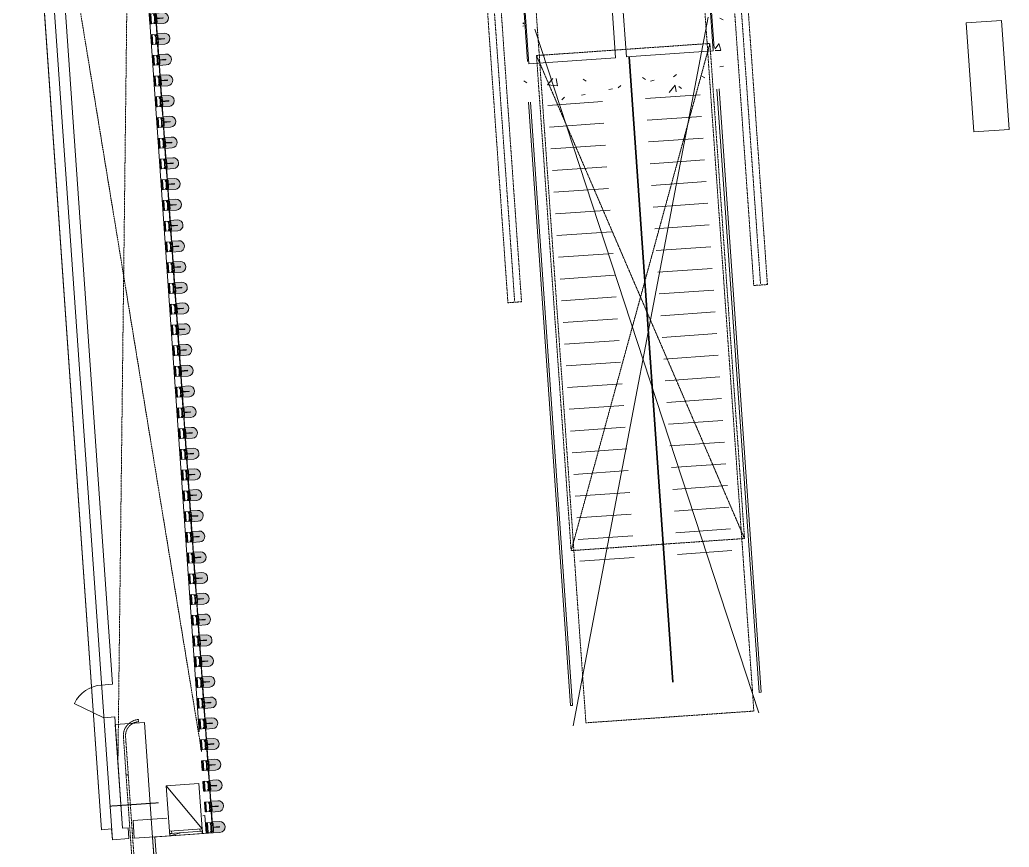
# Model space of a CAD drawing. Header units: millimetres. Extents: x 306 to 836129804, y -168137 to 818603917.
# Drawn here: x 833831846 to 833849951, y 817996572 to 818011718 of the extents above; entities that cross this region are included whole.
import ezdxf

# ---------------------------------------------------------------- set-up
doc = ezdxf.new("R2010")
doc.units = ezdxf.units.MM
doc.header["$LTSCALE"] = 3
doc.linetypes.add('HIDDEN', pattern=[0.375, 0.25, -0.125])
doc.linetypes.add('Overhead', pattern=[1.8, 1.2, -0.6])
for name, color, linetype, lineweight in [('A-000-M_MASS', 251, 'Continuous', 13), ('A-010-M_LINE', 251, 'Continuous', 13), ('A-010-M_LINE-T', 251, 'Continuous', 13), ('A-200-M_WALL_INT', 251, 'Continuous', 13), ('A-214-M_CURT_WALL', 251, 'Continuous', 13), ('A-215-M_CURT_PANEL', 251, 'Continuous', 13), ('A-230-H_FLOOR', 251, 'Continuous', 18), ('A-314-M_WINDOW', 251, 'Continuous', 13), ('A-325-M_DOOR', 251, 'Continuous', 13), ('A-340-M_RAILING', 251, 'Continuous', 13), ('A-770-ME_FFE_SA', 251, 'Continuous', 13), ('A-770-MH_FFE_SA', 251, 'Overhead', 13), ('A-810-M_ROOMS', 251, 'Continuous', 13), ('S-280-M_COLUMN', 253, 'Continuous', 9), ('Z-060-M_DETAIL', 253, 'Continuous', 5), ('Z-060-M_LINE_MEDIUM', 253, 'Continuous', 9)]:
    doc.layers.add(name, color=color, linetype=linetype, lineweight=lineweight)
doc.layers.add('UAJ-00XREF', color=7, linetype='Continuous')
doc.layers.get('A-770-ME_FFE_SA').off()

# ---------------------------------------------------------------- blocks, each defined once
blk = doc.blocks.new('System Panel - ARC_Glazed-33436305-0300')
at = {"layer": 'A-215-M_CURT_PANEL', "lineweight": 9}
for p, q in [((-200, 44), (200, 44)), ((-200, 0), (-200, 44)), ((200, 0), (200, 44)), ((200, 0), (-200, 0))]:
    blk.add_line(p, q, dxfattribs=at)
blk = doc.blocks.new('Top Rail Type - Top Rail_Internal_-19962191-0300')
at = {"layer": 'A-340-M_RAILING'}
for p, q in [((46914, 91648), (46895, 91648)), ((46895, 91648), (46895, 88813)), ((46895, 88066), (46895, 76995)), ((46933, 88066), (46933, 76995)), ((46933, 76995), (46895, 76995))]:
    blk.add_line(p, q, dxfattribs=at)
blk = doc.blocks.new('Top Rail Type - Top Rail_Internal_-19962368-0300')
at = {"layer": 'A-340-M_RAILING'}
for p, q in [((43473, 91648), (43454, 91648)), ((43473, 91648), (43473, 88813)), ((43435, 88066), (43435, 76995)), ((43473, 88066), (43473, 76995)), ((43473, 76995), (43435, 76995))]:
    blk.add_line(p, q, dxfattribs=at)
blk = doc.blocks.new('ARC_TFP_FS_HR_DISPLAY - ARC_TFP_FS_HR_800x600 _DEEP_-26280763-0300')
at = {"layer": 'Z-060-M_DETAIL'}
for p, q in [((300, 30), (-300, 860)), ((300, 860), (-300, 860)), ((-300, 860), (-300, 30)), ((300, 30), (300, 860)), ((-300, 30), (300, 30))]:
    blk.add_line(p, q, dxfattribs=at)
blk = doc.blocks.new('ARC_WIN_HR - 600-39488488-0300')
at = {"layer": 'A-314-M_WINDOW'}
h = blk.add_hatch(dxfattribs=at)
h.set_pattern_fill('FP_92', color=256, style=0, pattern_type=2)
h.set_pattern_definition([(45, (-36253.5, -75289.7), (-1391.035, 1391.035), []), (135, (-36253.5, -75289.7), (-1391.035, -1391.035), [])])
h.paths.add_polyline_path([(236, -162), (295, -162), (295, -119), (-295, -119), (-295, -162), (199, -162)], flags=0)
at = {"layer": 'A-314-M_WINDOW', "lineweight": 18}
for p, q in [((-300, -119), (-300, -75)), ((-260, -119), (-300, -119)), ((-295, -119), (295, -119)), ((-295, -162), (-295, -119)), ((295, -162), (-295, -162)), ((-260, -75), (-260, -119)), ((260, -119), (260, -75)), ((300, -119), (260, -119)), ((295, -119), (295, -162)), ((300, -75), (300, -119))]:
    blk.add_line(p, q, dxfattribs=at)
blk = doc.blocks.new('ARC_FS_FIRE SHUTTER LATERAL SINGLE  - ARC_FS_FIRE SHUTTER LATERAL SINGLE -37666102-0300')
at = {"layer": 'A-770-MH_FFE_SA'}
for p, q in [((-4125, 275), (-4165, 275)), ((-3170, 20), (-3870, 20)), ((-3170, 20), (-3170, -20)), ((50, 20), (-3170, 20)), ((50, 20), (50, -20)), ((-3170, -20), (-3870, -20)), ((-3170, -20), (50, -20))]:
    blk.add_line(p, q, dxfattribs=at)
for radius in [295, 255]:
    blk.add_arc((-3870, 275), radius, 180, 270, dxfattribs=at)
blk = doc.blocks.new('ARC_SC_SMOKE CURTAIN VERTICA_SIDE BY SIDE - ARC_SC_SMOKE CURTAIN VERTICA_SIDE BY SIDE-41443413-0300')
at = {"layer": 'A-770-MH_FFE_SA'}
for p, q in [((-6130, -125), (-6130, 125)), ((-6130, 125), (6130, 125)), ((-6110, 0), (6110, 0)), ((6130, 125), (6130, -125)), ((6130, -125), (-6130, -125))]:
    blk.add_line(p, q, dxfattribs=at)
blk = doc.blocks.new('ARC_SC_SMOKE CURTAIN VERTICA_SIDE BY SIDE - ARC_SC_SMOKE CURTAIN VERTICA_SIDE BY SIDE-41443374-0300')
at = {"layer": 'A-770-MH_FFE_SA'}
for p, q in [((6130, 125), (-6130, 125)), ((-6130, 125), (-6130, -125)), ((-6110, 0), (6110, 0)), ((6130, -125), (6130, 125)), ((-6130, -125), (6130, -125))]:
    blk.add_line(p, q, dxfattribs=at)
blk = doc.blocks.new('ARC_GEN_Kone-ECO3000-Escalator_ARUP amended_1400D - ESCALATOR D_G_F-2_F_REVISED-25751868-0300')
at = {"layer": 'A-000-M_MASS'}
for p, q in [((-591, 10905), (-671, 10905)), ((-671, 10905), (-671, 10425)), ((-591, 10425), (-591, 10905)), ((671, 10905), (591, 10905)), ((591, 10905), (591, 10425)), ((671, 10425), (671, 10905)), ((-796, 8629), (-796, 10537)), ((-671, 10537), (-796, 10537)), ((-500, 10537), (-591, 10537)), ((-500, 10537), (-500, 8629)), ((591, 10537), (500, 10537)), ((500, 8629), (500, 10537)), ((796, 10537), (671, 10537)), ((796, 10537), (796, 8629)), ((-671, 8675), (-671, 10425)), ((-591, 10425), (-591, 8675)), ((591, 8675), (591, 10425)), ((671, 10425), (671, 8675)), ((-796, 6724), (-796, 8629)), ((-671, 8629), (-796, 8629)), ((-671, 8675), (-591, 8675)), ((-671, 8208), (-671, 8675)), ((-591, 8675), (-591, 8208)), ((-500, 8629), (-591, 8629)), ((-500, 8629), (-500, 6724)), ((500, 8527), (-500, 8527)), ((591, 8629), (500, 8629)), ((500, 6724), (500, 8629)), ((591, 8675), (671, 8675)), ((591, 8208), (591, 8675)), ((671, 8675), (671, 8208)), ((796, 8629), (671, 8629)), ((796, 8629), (796, 6724)), ((500, 8128), (-500, 8128)), ((500, 7730), (-500, 7730)), ((500, 7331), (-500, 7331)), ((500, 6933), (-500, 6933)), ((500, 6535), (-500, 6535))]:
    blk.add_line(p, q, dxfattribs=at)
at = {"layer": 'A-000-M_MASS', "lineweight": 18}
for p, q in [((-671, 8148), (-671, 8208)), ((-591, 8208), (-671, 8208)), ((-671, 8148), (-591, 8148)), ((-641, 6724), (-641, 8148)), ((-641, 8148), (-621, 8148)), ((-621, 8148), (-621, 6724)), ((-591, 8208), (-591, 8148)), ((591, 8148), (591, 8208)), ((671, 8208), (591, 8208)), ((591, 8148), (671, 8148)), ((621, 6724), (621, 8148)), ((621, 8148), (641, 8148)), ((641, 8148), (641, 6724)), ((671, 8208), (671, 8148)), ((-796, 6724), (-796, 3614)), ((-796, 6724), (-500, 6724)), ((-641, 6724), (-621, 6724)), ((-500, 6724), (-500, 5990)), ((796, 6724), (500, 6724)), ((500, 6724), (500, 5990)), ((621, 6724), (641, 6724)), ((796, 3614), (796, 6724)), ((-500, 5679), (-500, 6122)), ((-500, 6122), (500, 6122)), ((-500, 5990), (500, 5990)), ((500, 6122), (500, 5679)), ((-500, 5679), (500, 5679)), ((-796, 3614), (796, 3614))]:
    blk.add_line(p, q, dxfattribs=at)
blk = doc.blocks.new('ARC_ACCESS_PANEL_SINGLE_TIMBER_TYPE11 - 600w x 2000h-39249711-0300')
at = {"layer": 'A-325-M_DOOR'}
blk.add_line((425, -75), (125, -595), dxfattribs=at)
blk.add_arc((425, -75), 600, 180, 240, dxfattribs=at)
blk = doc.blocks.new('ARC_CWP_PERFORATED METAL_STRAIGHT - ARC_CWP_PERFORATED METAL_STRAIGHT-40497949-0300')
at = {"layer": 'A-215-M_CURT_PANEL', "lineweight": 9}
for p, q in [((100, -5), (-100, -5)), ((-100, -5), (-100, -8)), ((-100, -8), (100, -8)), ((100, -5), (100, -8))]:
    blk.add_line(p, q, dxfattribs=at)
blk = doc.blocks.new('Circular Mullion - ARC_225mm CERAMIC MULLION-27539017-0300')
at = {"layer": 'Z-060-M_DETAIL', "lineweight": 9}
blk.add_hatch(color=256, dxfattribs=at).paths.add_polyline_path([(100, -125), (97, -151), (87, -175), (71, -196), (50, -212), (26, -222), (0, -225), (-26, -222), (-50, -212), (-71, -196), (-87, -175), (-97, -151), (-100, -125), (-100, 0), (100, 0)], flags=0)
at = {"layer": 'Z-060-M_DETAIL'}
for p, q in [((-90, 120), (90, 120)), ((-90, 21), (-90, 120)), ((90, 108), (-90, 108)), ((-90, 108), (-90, 93)), ((-90, 93), (90, 93)), ((90, 33), (-90, 33)), ((90, 21), (-90, 21)), ((-75, 45), (-65, 45)), ((-75, 0), (-75, 45)), ((-65, 45), (-65, 0)), ((65, 45), (75, 45)), ((65, 0), (65, 45)), ((75, 45), (75, 0)), ((90, 120), (90, 21)), ((90, 93), (90, 108)), ((-75, 0), (-75, -10)), ((-65, 0), (-75, 0)), ((-75, -10), (75, -10)), ((-5, -125), (-5, 0)), ((5, -125), (-5, -125)), ((5, -125), (5, 0)), ((75, 0), (65, 0)), ((75, -10), (75, 0))]:
    blk.add_line(p, q, dxfattribs=at)
at = {"layer": 'Z-060-M_LINE_MEDIUM'}
for p, q in [((100, 0), (-100, 0)), ((-100, 0), (-100, -125)), ((100, -125), (100, 0))]:
    blk.add_line(p, q, dxfattribs=at)
blk.add_arc((0, -125), 100, 180, 360, dxfattribs=at)
blk = doc.blocks.new('3A35X-MAGP-P-MP-00')
at = {"layer": 'A-230-H_FLOOR', "lineweight": 9}
h = blk.add_hatch(dxfattribs=at)
h.set_pattern_fill('FP_138', color=256, angle=3.9989, style=0, pattern_type=2)
h.set_pattern_definition([(53.9989, (834383717.2, 817919328.7), (1462.816, -25.562), [152.4, -1676.4]), (358.9989, (834383717.2, 817919328.7), (-387.846, 1505.07), [121.92, -1341.12]), (104.4499, (834383839.1, 817919326.5), (1074.982, 1479.501), [129.52, -1424.72]), (50.183, (834383688.9, 817919734), (2186.808, -184.288), [228.6, -2514.6]), (100.635, (834383871, 817919718.7), (1756.557, 2107.05), [194.28, -2137.08]), (355.183, (834383688.9, 817919734), (1756.58, 2107.03), [182.88, -2011.68]), (24.9989, (834383898.7, 817919646.9), (1267.016, -731.544), [152.4, -1676.4]), (329.9989, (834383898.7, 817919646.9), (390.455, 1504.396), [121.92, -1341.12]), (75.4499, (834384004.2, 817919585.9), (1657.477, 772.84), [129.52, -1424.72]), (41.4989, (834383717.2, 817919328.66), (-22.524, 676.5165), [67.056, -1257.808, 67.056, -1294.384, -1346.2]), (41.4989, (834383717.2, 817919328.66), (-22.524, 676.5165), [-2686.304, 67.056, -1279.144]), (11.4989, (834383717.2, 817919328.66), (477.3656, 836.7717), [67.056, -709.168, 67.056, -1227.328, -513.08]), (11.4989, (834383717.2, 817919328.66), (477.3656, 836.7717), [-2070.608, 67.056, -446.024]), (331.4989, (834383265.17, 817919297.06), (1085.2828, 29.9265), [67.056, -440.944, 67.056, -1517.904, -2103.12]), (331.4989, (834383265.17, 817919297.06), (1085.2828, 29.9265), [-2092.96, 67.056, -2036.064]), (321.4989, (834383062.5, 817919282.9), (1167.964, 285.56), [67.056, -593.344, 67.056, -985.52, -1493.52]), (321.4989, (834383062.5, 817919282.9), (1167.964, 285.56), [-1712.976, 67.056, -1426.464])])
h.paths.add_polyline_path([(834424042, 818010429), (834424575, 818010466), (834424176, 818016172), (834423976, 818016158), (834424347, 818010851), (834420896, 818010610), (834420525, 818015917), (834420325, 818015903), (834420724, 818010197), (834423996, 818010426)], flags=0)
at = {"layer": 'A-000-M_MASS'}
for p, q in [((834424048, 818010346), (834423050, 818010276)), ((834422260, 818010221), (834421263, 818010151)), ((834424076, 818009949), (834423078, 818009879)), ((834422288, 818009824), (834421290, 818009754)), ((834424103, 818009551), (834423106, 818009482)), ((834422316, 818009426), (834421318, 818009357)), ((834422343, 818009029), (834421346, 818008959)), ((834424131, 818009154), (834423134, 818009084)), ((834422371, 818008632), (834421374, 818008562)), ((834424159, 818008757), (834423161, 818008687)), ((834424187, 818008359), (834423189, 818008289)), ((834422399, 818008234), (834421401, 818008164)), ((834424214, 818007962), (834423217, 818007892)), ((834422427, 818007837), (834421429, 818007767)), ((834424242, 818007564), (834423245, 818007495)), ((834422455, 818007439), (834421457, 818007370)), ((834422482, 818007042), (834421485, 818006972)), ((834424270, 818007167), (834423272, 818007097)), ((834422510, 818006645), (834421513, 818006575)), ((834424298, 818006770), (834423300, 818006700)), ((834424326, 818006372), (834423328, 818006302)), ((834422538, 818006247), (834421540, 818006177)), ((834424353, 818005975), (834423356, 818005905)), ((834422566, 818005850), (834421568, 818005780)), ((834424381, 818005577), (834423384, 818005508)), ((834422594, 818005452), (834421596, 818005383)), ((834422621, 818005055), (834421624, 818004985)), ((834424409, 818005180), (834423411, 818005110)), ((834422649, 818004658), (834421652, 818004588)), ((834424437, 818004783), (834423439, 818004713)), ((834424464, 818004385), (834423467, 818004315)), ((834422677, 818004260), (834421679, 818004190)), ((834424492, 818003988), (834423495, 818003918)), ((834422705, 818003863), (834421707, 818003793)), ((834424520, 818003590), (834423522, 818003521)), ((834422732, 818003465), (834421735, 818003396)), ((834422760, 818003068), (834421763, 818002998)), ((834424548, 818003193), (834423550, 818003123)), ((834422788, 818002671), (834421790, 818002601)), ((834424576, 818002796), (834423578, 818002726)), ((834424603, 818002398), (834423606, 818002328)), ((834422816, 818002273), (834421818, 818002203)), ((834424631, 818002001), (834423634, 818001931)), ((834422844, 818001876), (834421846, 818001806))]:
    blk.add_line(p, q, dxfattribs=at)
at = {"layer": 'A-010-M_LINE', "linetype": 'Overhead'}
for p, q in [((834413395, 817998128), (834413615, 818016790)), ((834411963, 818016419), (834414926, 817998320)), ((834424117, 818012132), (834425031, 817999064)), ((834421958, 817998849), (834421045, 818011917)), ((834424227, 818011285), (834421054, 818011063)), ((834424227, 818011285), (834421688, 818002001)), ((834424860, 818002223), (834424227, 818011285)), ((834421054, 818011063), (834421688, 818002001)), ((834421054, 818011063), (834424860, 818002223)), ((834421688, 818002001), (834424860, 818002223)), ((834421958, 817998849), (834425031, 817999064))]:
    blk.add_line(p, q, dxfattribs=at)
at = {"layer": 'A-010-M_LINE', "lineweight": 9}
for p, q in [((834424193, 818011767), (834421722, 817998797)), ((834425123, 817999034), (834421021, 818011545))]:
    blk.add_line(p, q, dxfattribs=at)
at = {"layer": 'A-010-M_LINE', "lineweight": 35}
blk.add_line((834423550, 817999593), (834422750, 818011040), dxfattribs=at)
at = {"layer": 'A-010-M_LINE', "linetype": 'HIDDEN'}
blk.add_line((834414137, 817997385), (834413239, 817997323), dxfattribs=at)
at = {"layer": 'A-010-M_LINE-T'}
blk.add_line((834413739, 818015067), (834414884, 817998687), dxfattribs=at)
at = {"layer": 'A-200-M_WALL_INT'}
for p, q in [((834411769, 818018508), (834413293, 817996708)), ((834413095, 817996893), (834411599, 818018295)), ((834413295, 817999555), (834412121, 818016347)), ((834413095, 817999541), (834413295, 817999555)), ((834413137, 817998942), (834413337, 817998956)), ((834413479, 817996921), (834413337, 817998956)), ((834413673, 817997059), (834414291, 817997102)), ((834413695, 817996735), (834413673, 817997059)), ((834414950, 817997148), (834414988, 817997151)), ((834415011, 817996827), (834414988, 817997151)), ((834413095, 817996893), (834413279, 817996906)), ((834413479, 817996921), (834413582, 817996928)), ((834413582, 817996928), (834413596, 817996729)), ((834414344, 817996780), (834414338, 817996868)), ((834414943, 817996822), (834414936, 817996910)), ((834413596, 817996729), (834413293, 817996708)), ((834414349, 817996781), (834413695, 817996735)), ((834415011, 817996827), (834414938, 817996822))]:
    blk.add_line(p, q, dxfattribs=at)
at = {"layer": 'A-810-M_ROOMS', "flags": 128}
for points in [[(834414168, 817994762), (834414029, 817996758), (834414017, 817996920), (834413882, 817998856), (834413346, 817998819), (834413479, 817996921), (834413582, 817996928), (834413596, 817996729), (834413293, 817996708), (834413279, 817996906), (834413095, 817996893), (834411599, 818018295), (834411783, 818018308), (834411769, 818018508), (834412072, 818018529), (834412171, 818018536), (834412505, 818018559), (834412496, 818018677), (834412225, 818022559)], [(834412225, 818022559), (834412506, 818018539), (834413474, 818018607), (834413624, 818018476), (834415115, 817997150), (834415137, 817996845), (834415137, 817996836), (834414029, 817996758), (834414168, 817994762)]]:
    blk.add_lwpolyline(points, dxfattribs=at)
blk.add_lwpolyline([(834428915, 818011662), (834429564, 818011707), (834429703, 818009712), (834429055, 818009666)], close=True, dxfattribs=at)
at = {"layer": 'S-280-M_COLUMN', "lineweight": 13}
for p, q in [((834429564, 818011707), (834428915, 818011662)), ((834429055, 818009666), (834428915, 818011662)), ((834429564, 818011707), (834429703, 818009712)), ((834429703, 818009712), (834429055, 818009666))]:
    blk.add_line(p, q, dxfattribs=at)
at = {"layer": 'A-000-M_MASS', "rotation": 3.998908525771384}
for p in [(834423746, 818007488), (834421959, 818007363)]:
    blk.add_blockref('ARC_GEN_Kone-ECO3000-Escalator_ARUP amended_1400D - ESCALATOR D_G_F-2_F_REVISED-25751868-0300', p, dxfattribs=at)
at = {"layer": 'A-214-M_CURT_WALL', "lineweight": 9, "extrusion": (0, 0, -1), "rotation": 266.0010914742286}
for p in [(-834414095, 818011742), (-834414122, 818011363), (-834414148, 818010983), (-834414175, 818010603), (-834414201, 818010224), (-834414228, 818009844), (-834414254, 818009464), (-834414281, 818009085), (-834414308, 818008705), (-834414334, 818008325), (-834414361, 818007946), (-834414387, 818007566), (-834414414, 818007186), (-834414440, 818006807), (-834414467, 818006427), (-834414493, 818006047), (-834414520, 818005668), (-834414546, 818005288), (-834414573, 818004908), (-834414600, 818004529), (-834414626, 818004149), (-834414653, 818003769), (-834414679, 818003390), (-834414706, 818003010), (-834414732, 818002630), (-834414759, 818002251), (-834414785, 818001871), (-834414812, 818001491), (-834414838, 818001112), (-834414865, 818000732), (-834414891, 818000352), (-834414918, 817999973), (-834414945, 817999593), (-834414971, 817999213), (-834414998, 817998834), (-834415024, 817998454), (-834415051, 817998074), (-834415077, 817997695), (-834415104, 817997315), (-834415130, 817996935)]:
    blk.add_blockref('Circular Mullion - ARC_225mm CERAMIC MULLION-27539017-0300', p, dxfattribs=at)
at = {"layer": 'A-215-M_CURT_PANEL', "rotation": 273.9989085257712}
for p in [(834414108, 818011552), (834414135, 818011173), (834414162, 818010793), (834414188, 818010413), (834414215, 818010034), (834414241, 818009654), (834414268, 818009274), (834414294, 818008895), (834414321, 818008515), (834414347, 818008135), (834414374, 818007756), (834414400, 818007376), (834414427, 818006996), (834414454, 818006617), (834414480, 818006237), (834414507, 818005857), (834414533, 818005478), (834414560, 818005098), (834414586, 818004718), (834414613, 818004339), (834414639, 818003959), (834414666, 818003580), (834414692, 818003200), (834414719, 818002820), (834414745, 818002441), (834414772, 818002061), (834414799, 818001681), (834414825, 818001302), (834414852, 818000922), (834414878, 818000542), (834414905, 818000163), (834414931, 817999783), (834414958, 817999403), (834414984, 817999024), (834415011, 817998644), (834415037, 817998264), (834415064, 817997885), (834415091, 817997505), (834415117, 817997125)]:
    blk.add_blockref('ARC_CWP_PERFORATED METAL_STRAIGHT - ARC_CWP_PERFORATED METAL_STRAIGHT-40497949-0300', p, dxfattribs=at)
at = {"layer": 'A-215-M_CURT_PANEL', "lineweight": 9, "rotation": 273.9989085257712}
blk.add_blockref('System Panel - ARC_Glazed-33436305-0300', (834414043, 817996559), dxfattribs=at)
at = {"layer": 'A-314-M_WINDOW', "rotation": 3.998908525771384}
blk.add_blockref('ARC_WIN_HR - 600-39488488-0300', (834414632, 817996963), dxfattribs=at)
at = {"layer": 'A-325-M_DOOR', "rotation": 273.9989085257711}
blk.add_blockref('ARC_ACCESS_PANEL_SINGLE_TIMBER_TYPE11 - 600w x 2000h-39249711-0300', (834413182, 817999372), dxfattribs=at)
at = {"layer": 'A-340-M_RAILING', "rotation": 3.998908525771384}
for name in ['Top Rail Type - Top Rail_Internal_-19962191-0300', 'Top Rail Type - Top Rail_Internal_-19962368-0300']:
    blk.add_blockref(name, (834383717, 817919329), dxfattribs=at)
at = {"layer": 'A-770-ME_FFE_SA'}
for name, p, rotation in [('ARC_SC_SMOKE CURTAIN VERTICA_SIDE BY SIDE - ARC_SC_SMOKE CURTAIN VERTICA_SIDE BY SIDE-41443413-0300', (834424727, 818012978), 93.99890852577474), ('ARC_SC_SMOKE CURTAIN VERTICA_SIDE BY SIDE - ARC_SC_SMOKE CURTAIN VERTICA_SIDE BY SIDE-41443374-0300', (834420228, 818012663), 93.99890852576804), ('ARC_FS_FIRE SHUTTER LATERAL SINGLE  - ARC_FS_FIRE SHUTTER LATERAL SINGLE -37666102-0300', (834413785, 817994735), 273.9989085257714), ('ARC_TFP_FS_HR_DISPLAY - ARC_TFP_FS_HR_800x600 _DEEP_-26280763-0300', (834414577, 817997747), 183.9989085257713)]:
    blk.add_blockref(name, p, dxfattribs=dict(at, rotation=rotation))

msp = doc.modelspace()

# ---------------------------------------------------------------- block references
at = {"layer": 'UAJ-00XREF', "ltscale": 0.5}
msp.add_blockref('3A35X-MAGP-P-MP-00', (-579753, 0), dxfattribs=at)

doc.saveas('drawing.dxf')
